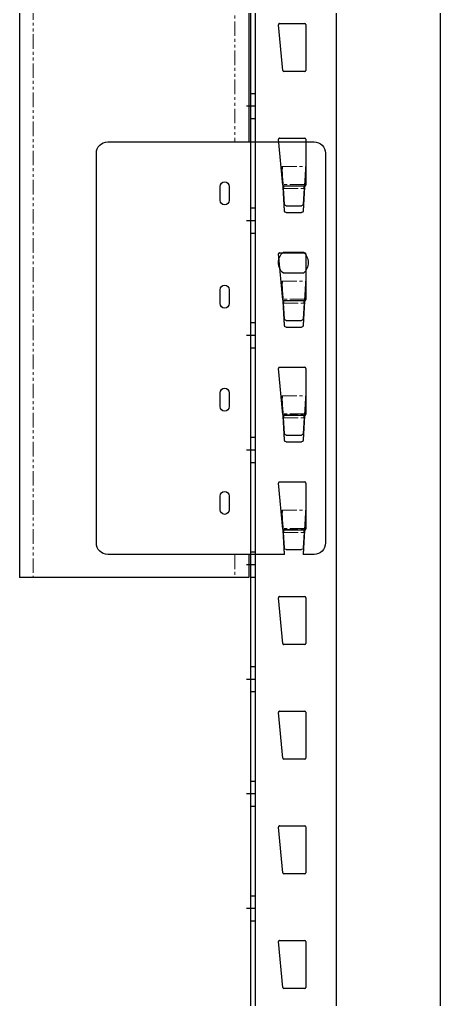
# Model space of a CAD drawing. Header units: millimetres. Extents: x 2140 to 223837, y 2113 to 170313.
# Drawn here: x 219880.7 to 220064.4, y 114454.7 to 114882.1 of the extents above; entities that cross this region are included whole.
import ezdxf

# ---------------------------------------------------------------- set-up
doc = ezdxf.new("R2010")
doc.units = ezdxf.units.MM
doc.linetypes.add('PHANTOM', pattern=[12.7, 6.35, -1.27, 1.27, -1.27, 1.27, -1.27])
doc.layers.add('2.Стойка', color=7, linetype='Continuous')

# ---------------------------------------------------------------- blocks, each defined once
blk = doc.blocks.new('*U491')
at = {"layer": '2.Стойка', "color": 0, "linetype": 'ByBlock'}
for p, q in [((-120, 0), (-120, 12200)), ((-118, 0), (-118, 12200)), ((-82.67, 0), (-82.67, 12200)), ((-37.33, 0), (-37.33, 12200)), ((-107.5, 5151), (-96.55, 5151)), ((-96.05, 5150.5), (-96.05, 5130.5)), ((-106.09, 5130.45), (-108, 5150.45)), ((-96.55, 5130), (-105.6, 5130)), ((-120, 5120.5), (-118, 5120.5)), ((-122, 5115), (-118, 5115)), ((-120, 5109.5), (-118, 5109.5)), ((-106.09, 5080.45), (-108, 5100.45)), ((-107.5, 5101), (-96.55, 5101)), ((-96.05, 5100.5), (-96.05, 5080.5)), ((-96.55, 5080), (-105.6, 5080)), ((-120, 5070.5), (-118, 5070.5)), ((-122, 5065), (-118, 5065)), ((-120, 5059.5), (-118, 5059.5)), ((-106.09, 5030.45), (-108, 5050.45)), ((-107.5, 5051), (-96.55, 5051)), ((-96.05, 5050.5), (-96.05, 5030.5)), ((-96.55, 5030), (-105.6, 5030)), ((-120, 5020.5), (-118, 5020.5)), ((-122, 5015), (-118, 5015)), ((-120, 5009.5), (-118, 5009.5)), ((-107.5, 5001), (-96.55, 5001)), ((-106.09, 4980.45), (-108, 5000.45)), ((-96.05, 5000.5), (-96.05, 4980.5)), ((-96.55, 4980), (-105.6, 4980)), ((-120, 4970.5), (-118, 4970.5)), ((-122, 4965), (-118, 4965)), ((-120, 4959.5), (-118, 4959.5)), ((-106.09, 4930.45), (-108, 4950.45)), ((-107.5, 4951), (-96.55, 4951)), ((-96.05, 4950.5), (-96.05, 4930.5)), ((-96.55, 4930), (-105.6, 4930)), ((-120, 4920.5), (-118, 4920.5)), ((-122, 4915), (-118, 4915)), ((-120, 4909.5), (-118, 4909.5)), ((-106.09, 4880.45), (-108, 4900.45)), ((-107.5, 4901), (-96.55, 4901)), ((-96.05, 4900.5), (-96.05, 4880.5)), ((-96.55, 4880), (-105.6, 4880)), ((-120, 4870.5), (-118, 4870.5)), ((-122, 4865), (-118, 4865)), ((-120, 4859.5), (-118, 4859.5)), ((-106.09, 4830.45), (-108, 4850.45)), ((-107.5, 4851), (-96.55, 4851)), ((-96.05, 4850.5), (-96.05, 4830.5)), ((-96.55, 4830), (-105.6, 4830)), ((-120, 4820.5), (-118, 4820.5)), ((-122, 4815), (-118, 4815)), ((-120, 4809.5), (-118, 4809.5)), ((-106.09, 4780.45), (-108, 4800.45)), ((-107.5, 4801), (-96.55, 4801)), ((-96.05, 4800.5), (-96.05, 4780.5)), ((-96.55, 4780), (-105.6, 4780)), ((-120, 4770.5), (-118, 4770.5)), ((-122, 4765), (-118, 4765)), ((-120, 4759.5), (-118, 4759.5)), ((-106.09, 4730.45), (-108, 4750.45)), ((-107.5, 4751), (-96.55, 4751)), ((-96.05, 4750.5), (-96.05, 4730.5)), ((-96.55, 4730), (-105.6, 4730))]:
    blk.add_line(p, q, dxfattribs=at)
for centre, start, end in [((-107.5, 5150.5), 90, 185.4403), ((-96.55, 5150.5), 0, 90), ((-105.6, 5130.5), 185.4403, 270), ((-96.55, 5130.5), 270, 0), ((-107.5, 5100.5), 90, 185.4403), ((-96.55, 5100.5), 0, 90), ((-105.6, 5080.5), 185.4403, 270), ((-96.55, 5080.5), 270, 0), ((-107.5, 5050.5), 90, 185.4403), ((-96.55, 5050.5), 0, 90), ((-105.6, 5030.5), 185.4403, 270), ((-96.55, 5030.5), 270, 0), ((-107.5, 5000.5), 90, 185.4403), ((-96.55, 5000.5), 0, 90), ((-105.6, 4980.5), 185.4403, 270), ((-96.55, 4980.5), 270, 0), ((-107.5, 4950.5), 90, 185.4403), ((-96.55, 4950.5), 0, 90), ((-105.6, 4930.5), 185.4403, 270), ((-96.55, 4930.5), 270, 0), ((-107.5, 4900.5), 90, 185.4403), ((-96.55, 4900.5), 0, 90), ((-105.6, 4880.5), 185.4403, 270), ((-96.55, 4880.5), 270, 0), ((-107.5, 4850.5), 90, 185.4403), ((-96.55, 4850.5), 0, 90), ((-105.6, 4830.5), 185.4403, 270), ((-96.55, 4830.5), 270, 0), ((-107.5, 4800.5), 90, 185.4403), ((-96.55, 4800.5), 0, 90), ((-105.6, 4780.5), 185.4403, 270), ((-96.55, 4780.5), 270, 0), ((-107.5, 4750.5), 90, 185.4403), ((-96.55, 4750.5), 0, 90), ((-105.6, 4730.5), 185.4403, 270), ((-96.55, 4730.5), 270, 0)]:
    blk.add_arc(centre, 0.5, start, end, dxfattribs=at)
blk = doc.blocks.new('Торцевая Консоль')
at = {"color": 7, "linetype": 'Continuous', "lineweight": 25}
for p, q in [((1, -145.65), (1, -465.65)), ((101, -380.65), (101, -655.65)), ((62.5, -465.65), (-27.5, -465.65)), ((-32.5, -470.65), (-32.5, -640.65)), ((67.5, -640.65), (67.5, -470.65)), ((-23.8, -476.39), (-23.8, -477.37)), ((-23.8, -477.37), (-22.8, -495.83)), ((-14.6, -495.83), (-13.6, -477.37)), ((-13.6, -476.39), (-13.6, -477.37)), ((-23.39, -483.87), (-22.74, -495.83)), ((-23.36, -484.29), (-23.31, -484.8)), ((-23.23, -486.03), (-22.84, -492.83)), ((-14.66, -495.83), (-14.01, -483.87)), ((-14.56, -492.83), (-14.17, -486.03)), ((-14.09, -484.8), (-14.04, -484.29)), ((9.5, -485.15), (9.5, -491.15)), ((13.5, -491.15), (13.5, -485.15)), ((-15.31, -493.54), (-22.09, -493.54)), ((-15.35, -496.54), (-22.05, -496.54)), ((-14.15, -513.75), (-22.85, -513.75)), ((-22.85, -522.95), (-14.15, -522.95)), ((-23.8, -526.39), (-23.8, -527.37)), ((-23.8, -527.37), (-22.8, -545.83)), ((-14.6, -545.83), (-13.6, -527.37)), ((-13.6, -526.39), (-13.6, -527.37)), ((-23.39, -533.87), (-22.74, -545.83)), ((-14.66, -545.83), (-14.01, -533.87)), ((9.5, -530.15), (9.5, -536.15)), ((13.5, -536.15), (13.5, -530.15)), ((-23.36, -534.29), (-23.31, -534.8)), ((-23.23, -536.03), (-22.84, -542.83)), ((-14.56, -542.83), (-14.17, -536.03)), ((-14.09, -534.8), (-14.04, -534.29)), ((-15.31, -543.54), (-22.09, -543.54)), ((-15.35, -546.54), (-22.05, -546.54)), ((-23.8, -576.39), (-23.8, -577.37)), ((-13.6, -576.39), (-13.6, -577.37)), ((9.5, -575.15), (9.5, -581.15)), ((13.5, -581.15), (13.5, -575.15)), ((-23.8, -577.37), (-22.8, -595.83)), ((-14.6, -595.83), (-13.6, -577.37)), ((-23.39, -583.87), (-22.74, -595.83)), ((-23.36, -584.29), (-23.31, -584.8)), ((-14.66, -595.83), (-14.01, -583.87)), ((-14.09, -584.8), (-14.04, -584.29)), ((-23.23, -586.03), (-22.84, -592.83)), ((-14.56, -592.83), (-14.17, -586.03)), ((-15.31, -593.54), (-22.09, -593.54)), ((-15.35, -596.54), (-22.05, -596.54)), ((9.5, -620.15), (9.5, -626.15)), ((13.5, -626.15), (13.5, -620.15)), ((-23.8, -626.39), (-23.8, -627.37)), ((-23.8, -627.37), (-22.81, -645.65)), ((-14.59, -645.65), (-13.6, -627.37)), ((-13.6, -626.39), (-13.6, -627.37)), ((-23.39, -633.87), (-22.75, -645.65)), ((-23.36, -634.29), (-23.31, -634.8)), ((-23.23, -636.03), (-22.84, -642.83)), ((-14.65, -645.65), (-14.01, -633.87)), ((-14.56, -642.83), (-14.17, -636.03)), ((-14.09, -634.8), (-14.04, -634.29)), ((-15.31, -643.54), (-22.09, -643.54)), ((-27.5, -645.65), (-22.81, -645.65)), ((-22.75, -645.65), (-22.81, -645.65)), ((-14.59, -645.65), (-14.65, -645.65)), ((-14.59, -645.65), (62.5, -645.65)), ((1, -645.65), (1, -655.65)), ((1, -655.65), (7, -655.65)), ((7, -655.65), (95, -655.65)), ((95, -655.65), (101, -655.65))]:
    blk.add_line(p, q, dxfattribs=at)
at = {"color": 8, "linetype": 'PHANTOM', "lineweight": 18}
for p, q in [((7, -375.01), (7, -465.65)), ((95, -380.65), (95, -655.65)), ((-13.6, -476.39), (-23.8, -476.39)), ((-23.36, -484.29), (-14.04, -484.29)), ((-14.09, -484.8), (-23.31, -484.8)), ((-14.17, -486.03), (-23.23, -486.03)), ((-22.74, -495.83), (-22.8, -495.83)), ((-14.6, -495.83), (-14.66, -495.83)), ((-13.6, -526.39), (-23.8, -526.39)), ((-23.36, -534.29), (-14.04, -534.29)), ((-14.09, -534.8), (-23.31, -534.8)), ((-14.17, -536.03), (-23.23, -536.03)), ((-22.74, -545.83), (-22.8, -545.83)), ((-14.6, -545.83), (-14.66, -545.83)), ((-13.6, -576.39), (-23.8, -576.39)), ((-23.36, -584.29), (-14.04, -584.29)), ((-14.09, -584.8), (-23.31, -584.8)), ((-14.17, -586.03), (-23.23, -586.03)), ((-22.74, -595.83), (-22.8, -595.83)), ((-14.6, -595.83), (-14.66, -595.83)), ((-13.6, -626.39), (-23.8, -626.39)), ((-23.36, -634.29), (-14.04, -634.29)), ((-14.09, -634.8), (-23.31, -634.8)), ((-14.17, -636.03), (-23.23, -636.03)), ((7, -645.65), (7, -655.65))]:
    blk.add_line(p, q, dxfattribs=at)
at = {"color": 7, "linetype": 'Continuous', "lineweight": 25}
for centre, radius, start, end in [((-27.5, -470.65), 5, 90, 180), ((62.5, -470.65), 5, 0, 90), ((11.5, -485.15), 2, 0, 180), ((11.5, -491.15), 2, 180, 0), ((-19, -518.35), 6, 129.9445, 230.0555), ((-18, -518.35), 6, 309.9445, 50.0555), ((11.5, -530.15), 2, 0, 180), ((11.5, -536.15), 2, 180, 0), ((11.5, -575.15), 2, 0, 180), ((11.5, -581.15), 2, 180, 0), ((11.5, -620.15), 2, 0, 180), ((11.5, -626.15), 2, 180, 0), ((-27.5, -640.65), 5, 180, 270), ((62.5, -640.65), 5, 270, 0)]:
    blk.add_arc(centre, radius, start, end, dxfattribs=at)
for centre, major_axis, ratio, start_param, end_param in [((-23.72, -476.39), (-0.49, 9), 0.014521, 1.677936, 2.551772), ((-13.68, -476.39), (0.49, 9), 0.014521, 3.731413, 4.605249), ((-23.72, -476.39), (-0.49, 9), 0.014521, 2.551772, 2.642656), ((-23.23, -486.55), (-0.11, 2), 0.014521, 4.973399, 5.784249), ((-14.17, -486.55), (0.11, 2), 0.014521, 0.498937, 1.309786), ((-13.68, -476.39), (0.49, 9), 0.014521, 3.640529, 3.731413), ((-22.09, -492.79), (0.539, -0.524), 0.996104, 3.968676, 5.485179), ((-15.31, -492.79), (0.539, 0.524), 0.996104, 3.939599, 5.456102), ((-22.05, -495.79), (0.75, 0), 0.999894, 3.195886, 4.712389), ((-21.99, -495.79), (0.75, 0), 0.999894, 3.195886, 4.712389), ((-15.41, -495.79), (0.75, 0), 0.999894, 4.712389, 6.228892), ((-15.35, -495.79), (0.75, 0), 0.999894, 4.712389, 6.228892), ((-23.72, -526.39), (-0.49, 9), 0.014521, 1.677936, 2.551772), ((-13.68, -526.39), (0.49, 9), 0.014521, 3.731413, 4.605249), ((-23.72, -526.39), (-0.49, 9), 0.014521, 2.551772, 2.642656), ((-13.68, -526.39), (0.49, 9), 0.014521, 3.640529, 3.731413), ((-23.23, -536.55), (-0.11, 2), 0.014521, 4.973399, 5.784249), ((-14.17, -536.55), (0.11, 2), 0.014521, 0.498937, 1.309786), ((-22.09, -542.79), (0.539, -0.524), 0.996104, 3.968676, 5.485179), ((-15.31, -542.79), (0.539, 0.524), 0.996104, 3.939599, 5.456102), ((-22.05, -545.79), (0.75, 0), 0.999894, 3.195886, 4.712389), ((-21.99, -545.79), (0.75, 0), 0.999894, 3.195886, 4.712389), ((-15.41, -545.79), (0.75, 0), 0.999894, 4.712389, 6.228892), ((-15.35, -545.79), (0.75, 0), 0.999894, 4.712389, 6.228892), ((-23.72, -576.39), (-0.49, 9), 0.014521, 1.677936, 2.551772), ((-13.68, -576.39), (0.49, 9), 0.014521, 3.731413, 4.605249), ((-23.72, -576.39), (-0.49, 9), 0.014521, 2.551772, 2.642656), ((-23.23, -586.55), (-0.11, 2), 0.014521, 4.973399, 5.784249), ((-14.17, -586.55), (0.11, 2), 0.014521, 0.498937, 1.309786), ((-13.68, -576.39), (0.49, 9), 0.014521, 3.640529, 3.731413), ((-22.09, -592.79), (0.539, -0.524), 0.996104, 3.968676, 5.485179), ((-15.31, -592.79), (0.539, 0.524), 0.996104, 3.939599, 5.456102), ((-22.05, -595.79), (0.75, 0), 0.999894, 3.195886, 4.712389), ((-21.99, -595.79), (0.75, 0), 0.999894, 3.195886, 4.712389), ((-15.41, -595.79), (0.75, 0), 0.999894, 4.712389, 6.228892), ((-15.35, -595.79), (0.75, 0), 0.999894, 4.712389, 6.228892), ((-23.72, -626.39), (-0.49, 9), 0.014521, 1.677936, 2.551772), ((-13.68, -626.39), (0.49, 9), 0.014521, 3.731413, 4.605249), ((-23.72, -626.39), (-0.49, 9), 0.014521, 2.551772, 2.642656), ((-23.23, -636.55), (-0.11, 2), 0.014521, 4.973399, 5.784249), ((-14.17, -636.55), (0.11, 2), 0.014521, 0.498937, 1.309786), ((-13.68, -626.39), (0.49, 9), 0.014521, 3.640529, 3.731413), ((-22.09, -642.79), (0.539, -0.524), 0.996104, 3.968676, 5.485179), ((-15.31, -642.79), (0.539, 0.524), 0.996104, 3.939599, 5.456102)]:
    blk.add_ellipse(centre, major_axis=major_axis, ratio=ratio, start_param=start_param, end_param=end_param, dxfattribs=at)
blk = doc.blocks.new('*U1291')
at = {"color": 0, "xscale": -1}
blk.add_blockref('Торцевая Консоль', (662.59, 305.65), dxfattribs=at)
blk = doc.blocks.new('*U1292')
at = {"color": 0, "linetype": 'ByBlock', "lineweight": -2, "transparency": 16777216}
blk.add_blockref('*U1291', (0, 0), dxfattribs=at)

msp = doc.modelspace()

# ---------------------------------------------------------------- block references
msp.add_blockref('*U1292', (219319.15, 114988.81))
at = {"layer": '2.Стойка', "color": 0}
msp.add_blockref('*U491', (220101.74, 109729.46), dxfattribs=at)

doc.saveas('drawing.dxf')
